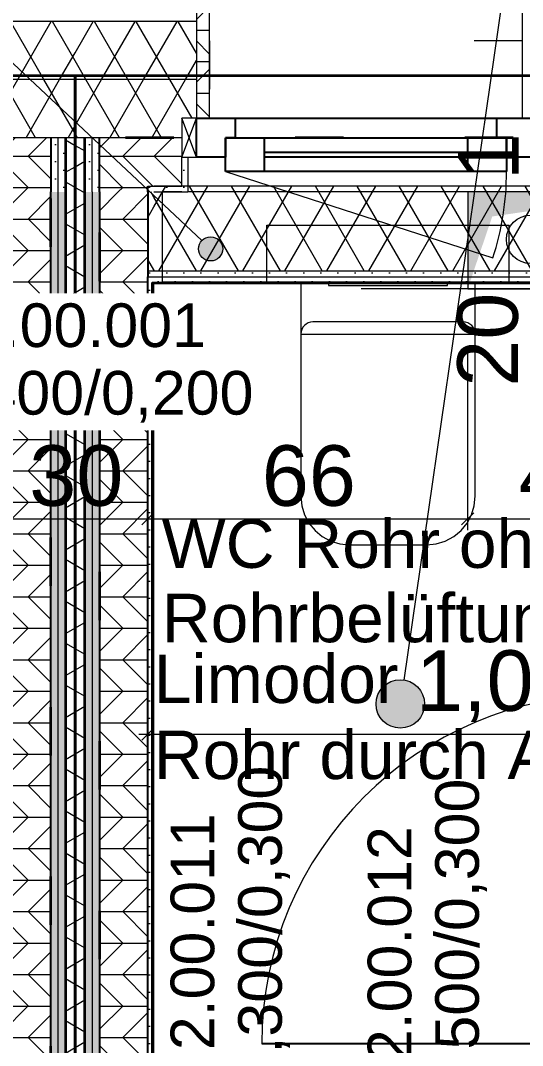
# Model space of a CAD drawing. Extents: x 0 to 42, y 0 to 29.7.
# Drawn here: x 18.706 to 19.742, y 13.761 to 15.877 of the extents above; entities that cross this region are included whole.
import ezdxf
from ezdxf.xclip import XClip

# ---------------------------------------------------------------- set-up
doc = ezdxf.new("R2010")
doc.units = 0
doc.header["$MEASUREMENT"] = 0
doc.header["$XCLIPFRAME"] = 0
for name, pattern in [('Achse', [115, 0, -40, 75, 0]), ('Punktlinie_ eng', [0.0125, 0, -0.0125]), ('Strichlinie_ eng', [0.115, 0.075, -0.04]), ('Wipeout_Contour', [50, 0, -50])]:
    doc.linetypes.add(name, pattern=pattern)
for name, color, linetype in [('0_30 - Räume', 7, 'Continuous'), ('0_40 - Durchbrüche', 7, 'Continuous'), ('0_40 - Hilfslinien', 7, 'Continuous'), ('331 - Tragende Außenwände.Statisch erforderlich', 7, 'Continuous'), ('341 - Tragende Innenwände', 7, 'Continuous'), ('342 - Nichttragende Innenwände', 7, 'Continuous'), ('351 - Deckenkonstruktionen.Decken', 7, 'Continuous'), ('352 - Deckenbeläge.Fußbodenaufbauten', 7, 'Continuous'), ('412 - Sanitärobjekte.WC_ WB_ Dusche_ BW', 7, 'Continuous'), ('5_00 - WP Ausbau - Bemaßung', 7, 'Continuous'), ('5_00 - WP Ausbau - Texte', 7, 'Continuous')]:
    doc.layers.add(name, color=color, linetype=linetype)
doc.styles.add('ERSTELLTER_STIL_1', font='arial.ttf')
pattern_1 = [(60, (26.131676, 15.72738), (-0.0649519, 0.0375), []), (120, (26.131676, 15.72738), (0.0649519, 0.0375), [])]
pattern_2 = [(45, (26.131676, 15.72738), (-0.01767767, 0.01767767), [0, -0.025])]
pattern_3 = [(0, (26.131676, 15.72738), (0, 0.065), []), (45, (26.13168, 15.72738), (-0.13, 0.13), [0.091924, -0.091924]), (45, (26.19668, 15.72738), (-0.13, 0.13), [0.091924, -0.091924]), (45, (26.26168, 15.72738), (-0.13, 0.13), [0.091924, -0.091924]), (45, (26.32668, 15.72738), (-0.13, 0.13), [0.091924, -0.091924]), (315, (26.13168, 15.72738), (0.13, 0.13), [0.091924, -0.091924]), (315, (26.19668, 15.72738), (0.13, 0.13), [0.091924, -0.091924]), (315, (26.26168, 15.72738), (0.13, 0.13), [0.091924, -0.091924]), (315, (26.32668, 15.72738), (0.13, 0.13), [0.091924, -0.091924])]
pattern_4 = [(150, (26.131676, 15.72738), (0.0375, 0.0649519), []), (210, (26.131676, 15.72738), (-0.0375, 0.0649519), [])]

# ---------------------------------------------------------------- blocks, each defined once
blk = doc.blocks.new('Zeichnung_1_1', base_point=(26.1317, 15.7274))
at = {"layer": '0_30 - Räume', "linetype": 'Continuous', "lineweight": 18, "true_color": 0x05000d}
blk.add_hatch(color=178, dxfattribs=at).paths.add_polyline_path([(19.4397, 14.4662), (19.4435, 14.447), (19.4544, 14.4308), (19.4706, 14.42), (19.4897, 14.4162), (19.5089, 14.42), (19.5251, 14.4308), (19.5359, 14.447), (19.5397, 14.4662), (19.5359, 14.4853), (19.5251, 14.5015), (19.5089, 14.5123), (19.4897, 14.5162), (19.4706, 14.5123), (19.4544, 14.5015), (19.4435, 14.4853)])
at = {"layer": '331 - Tragende Außenwände.Statisch erforderlich', "linetype": 'Continuous', "lineweight": 18, "true_color": 0x7e5900}
h = blk.add_hatch(dxfattribs=at)
h.set_pattern_fill('Holz__Sperrholz_2__0001', color=46, style=0, pattern_type=2)
h.set_pattern_definition(pattern_3)
h.paths.add_polyline_path([(19.0691, 15.9444), (19.0691, 15.9174), (19.0691, 15.6754), (19.0961, 15.6754), (19.0961, 15.9444)])
at = {"layer": '331 - Tragende Außenwände.Statisch erforderlich', "linetype": 'Continuous', "lineweight": 18, "true_color": 0x0099e6}
for points in [[(18.8187, 15.8774), (18.5688, 15.8774), (18.5688, 15.8754), (18.8187, 15.8754)], [(18.8187, 15.8774), (18.8187, 15.8754), (19.0691, 15.8754), (19.0691, 15.8774)]]:
    blk.add_hatch(color=142, dxfattribs=at).paths.add_polyline_path(points)
at = {"layer": '331 - Tragende Außenwände.Statisch erforderlich', "linetype": 'Continuous', "lineweight": 18, "true_color": 0x05000d}
h = blk.add_hatch(dxfattribs=at)
h.set_pattern_fill('Dämmung__weich_0001', color=178, style=0, pattern_type=2)
h.set_pattern_definition(pattern_1)
h.paths.add_polyline_path([(18.8187, 15.8754), (18.5688, 15.8754), (18.5688, 15.7554), (18.8187, 15.7554)])
h = blk.add_hatch(dxfattribs=at)
h.set_pattern_fill('Dämmung__weich_0001', color=178, style=0, pattern_type=2)
h.set_pattern_definition(pattern_1)
h.paths.add_polyline_path([(18.8187, 15.8754), (18.8187, 15.7554), (19.0691, 15.7554), (19.0691, 15.8754)])
h = blk.add_hatch(dxfattribs=at)
h.set_pattern_fill('Dämmung__weich_0001', color=178, style=0, pattern_type=2)
h.set_pattern_definition(pattern_1)
h.paths.add_polyline_path([(18.5688, 15.7554), (18.5688, 15.6754), (18.5988, 15.6754), (18.5988, 15.6354), (18.8187, 15.6354), (18.8187, 15.7554)])
h = blk.add_hatch(dxfattribs=at)
h.set_pattern_fill('Dämmung__weich_0001', color=178, style=0, pattern_type=2)
h.set_pattern_definition(pattern_1)
h.paths.add_polyline_path([(18.8187, 15.6354), (19.0391, 15.6354), (19.0391, 15.6754), (19.0691, 15.6754), (19.0691, 15.7554), (18.8187, 15.7554)])
h = blk.add_hatch(dxfattribs=at)
h.set_pattern_fill('Holz__Sperrholz_2__0001', color=178, style=0, pattern_type=2)
h.set_pattern_definition(pattern_3)
h.paths.add_polyline_path([(18.6687, 15.5354), (18.7687, 15.5354), (18.7687, 15.6354), (18.6687, 15.6354)])
h = blk.add_hatch(dxfattribs=at)
h.set_pattern_fill('Holz__Sperrholz_2__0001', color=178, style=0, pattern_type=2)
h.set_pattern_definition(pattern_3)
h.paths.add_polyline_path([(18.8687, 15.5354), (18.9687, 15.5354), (18.9687, 15.6354), (18.8687, 15.6354)])
h = blk.add_hatch(dxfattribs=at)
h.set_pattern_fill('Holz__Sperrholz_2__0001', color=178, style=0, pattern_type=2)
h.set_pattern_definition(pattern_3)
h.paths.add_polyline_path([(18.9687, 15.5354), (19.0391, 15.5354), (19.0391, 15.5954), (19.0391, 15.6354), (18.9687, 15.6354)])
at = {"layer": '331 - Tragende Außenwände.Statisch erforderlich', "linetype": 'Continuous', "lineweight": 18, "true_color": 0x9f9f9f}
h = blk.add_hatch(dxfattribs=at)
h.set_pattern_fill('Gips_0001', color=253, style=0, pattern_type=2)
h.set_pattern_definition(pattern_2)
h.paths.add_polyline_path([(19.0511, 15.5234), (19.0511, 15.5954), (19.0391, 15.5954), (19.0391, 15.5354), (19.0391, 15.5234)])
h = blk.add_hatch(dxfattribs=at)
h.set_pattern_fill('Gips_0001', color=253, style=0, pattern_type=2)
h.set_pattern_definition(pattern_2)
h.paths.add_polyline_path([(18.9687, 15.5234), (18.9812, 15.5234), (18.9812, 15.5354), (18.9687, 15.5354)])
h = blk.add_hatch(dxfattribs=at)
h.set_pattern_fill('Gips_0001', color=253, style=0, pattern_type=2)
h.set_pattern_definition(pattern_2)
h.paths.add_polyline_path([(18.9812, 15.5354), (18.9812, 15.5234), (19.0391, 15.5234), (19.0391, 15.5354)])
at = {"layer": '341 - Tragende Innenwände', "linetype": 'Continuous', "lineweight": 18, "true_color": 0x05000d}
h = blk.add_hatch(dxfattribs=at)
h.set_pattern_fill('Gips_0001', color=178, style=0, pattern_type=2)
h.set_pattern_definition(pattern_2)
h.paths.add_polyline_path([(18.7687, 15.5354), (18.7837, 15.5354), (18.7837, 15.6354), (18.7687, 15.6354)])
h = blk.add_hatch(dxfattribs=at)
h.set_pattern_fill('Gips_0001', color=178, style=0, pattern_type=2)
h.set_pattern_definition(pattern_2)
h.paths.add_polyline_path([(18.7837, 15.5354), (18.7987, 15.5354), (18.7987, 15.6354), (18.7837, 15.6354)])
h = blk.add_hatch(dxfattribs=at)
h.set_pattern_fill('Gips_0001', color=178, style=0, pattern_type=2)
h.set_pattern_definition(pattern_2)
h.paths.add_polyline_path([(18.8387, 15.5354), (18.8537, 15.5354), (18.8537, 15.6354), (18.8387, 15.6354)])
h = blk.add_hatch(dxfattribs=at)
h.set_pattern_fill('Gips_0001', color=178, style=0, pattern_type=2)
h.set_pattern_definition(pattern_2)
h.paths.add_polyline_path([(18.8537, 15.5354), (18.8687, 15.5354), (18.8687, 15.6354), (18.8537, 15.6354)])
h = blk.add_hatch(dxfattribs=at)
h.set_pattern_fill('Holz__Sperrholz_2__0001', color=178, style=0, pattern_type=2)
h.set_pattern_definition(pattern_3)
h.paths.add_polyline_path([(18.6687, 15.5234), (18.7687, 15.5234), (18.7687, 15.5354), (18.6687, 15.5354)])
h = blk.add_hatch(dxfattribs=at)
h.set_pattern_fill('Gips_0001', color=178, style=0, pattern_type=2)
h.set_pattern_definition(pattern_2)
h.paths.add_polyline_path([(18.7687, 15.5234), (18.7837, 15.5234), (18.7837, 15.5354), (18.7687, 15.5354)])
h = blk.add_hatch(dxfattribs=at)
h.set_pattern_fill('Gips_0001', color=178, style=0, pattern_type=2)
h.set_pattern_definition(pattern_2)
h.paths.add_polyline_path([(18.7837, 15.5234), (18.7987, 15.5234), (18.7987, 15.5354), (18.7837, 15.5354)])
h = blk.add_hatch(dxfattribs=at)
h.set_pattern_fill('Gips_0001', color=178, style=0, pattern_type=2)
h.set_pattern_definition(pattern_2)
h.paths.add_polyline_path([(18.8387, 15.5234), (18.8537, 15.5234), (18.8537, 15.5354), (18.8387, 15.5354)])
h = blk.add_hatch(dxfattribs=at)
h.set_pattern_fill('Gips_0001', color=178, style=0, pattern_type=2)
h.set_pattern_definition(pattern_2)
h.paths.add_polyline_path([(18.8537, 15.5234), (18.8687, 15.5234), (18.8687, 15.5354), (18.8537, 15.5354)])
h = blk.add_hatch(dxfattribs=at)
h.set_pattern_fill('Holz__Sperrholz_2__0001', color=178, style=0, pattern_type=2)
h.set_pattern_definition(pattern_3)
h.paths.add_polyline_path([(18.8687, 15.5234), (18.9687, 15.5234), (18.9687, 15.5354), (18.8687, 15.5354)])
h = blk.add_hatch(dxfattribs=at)
h.set_pattern_fill('Holz__Sperrholz_2__0001', color=178, style=0, pattern_type=2)
h.set_pattern_definition(pattern_3)
h.paths.add_polyline_path([(18.7687, 13.0822), (18.7687, 15.5234), (18.6687, 15.5234), (18.6687, 13.0822)])
h = blk.add_hatch(dxfattribs=at)
h.set_pattern_fill('Gips_0001', color=178, style=0, pattern_type=2)
h.set_pattern_definition(pattern_2)
h.paths.add_polyline_path([(18.7837, 8.5855), (18.7837, 15.5234), (18.7687, 15.5234), (18.7687, 8.5855)])
h = blk.add_hatch(dxfattribs=at)
h.set_pattern_fill('Gips_0001', color=178, style=0, pattern_type=2)
h.set_pattern_definition(pattern_2)
h.paths.add_polyline_path([(18.7987, 8.5855), (18.7987, 15.5234), (18.7837, 15.5234), (18.7837, 8.5855)])
h = blk.add_hatch(dxfattribs=at)
h.set_pattern_fill('Gips_0001', color=178, style=0, pattern_type=2)
h.set_pattern_definition(pattern_2)
h.paths.add_polyline_path([(18.8387, 15.5234), (18.8387, 8.5855), (18.8537, 8.5855), (18.8537, 15.5234)])
h = blk.add_hatch(dxfattribs=at)
h.set_pattern_fill('Gips_0001', color=178, style=0, pattern_type=2)
h.set_pattern_definition(pattern_2)
h.paths.add_polyline_path([(18.8537, 15.5234), (18.8537, 8.5855), (18.8687, 8.5855), (18.8687, 15.5234)])
h = blk.add_hatch(dxfattribs=at)
h.set_pattern_fill('Holz__Sperrholz_2__0001', color=178, style=0, pattern_type=2)
h.set_pattern_definition(pattern_3)
h.paths.add_polyline_path([(18.9687, 13.0822), (18.9687, 15.5234), (18.8687, 15.5234), (18.8687, 13.0822)])
at = {"layer": '341 - Tragende Innenwände', "linetype": 'Continuous', "lineweight": 18, "true_color": 0x9f9f9f}
h = blk.add_hatch(dxfattribs=at)
h.set_pattern_fill('Gips_0001', color=253, style=0, pattern_type=2)
h.set_pattern_definition(pattern_2)
h.paths.add_polyline_path([(18.9812, 15.3349), (18.9812, 15.3479), (18.9687, 15.3479), (18.9687, 15.3349)])
h = blk.add_hatch(dxfattribs=at)
h.set_pattern_fill('Gips_0001', color=253, style=0, pattern_type=2)
h.set_pattern_definition(pattern_2)
h.paths.add_polyline_path([(18.9812, 13.0947), (18.9812, 15.3349), (18.9687, 15.3349), (18.9687, 13.0947)])
at = {"layer": '342 - Nichttragende Innenwände', "linetype": 'Continuous', "lineweight": 18, "true_color": 0xcdcd00}
h = blk.add_hatch(dxfattribs=at)
h.set_pattern_fill('Dämmung__weich_0001', color=52, style=0, pattern_type=2)
h.set_pattern_definition(pattern_4)
h.paths.add_polyline_path([(18.7987, 15.5354), (18.8187, 15.5354), (18.8187, 15.6354), (18.7987, 15.6354)])
h = blk.add_hatch(dxfattribs=at)
h.set_pattern_fill('Dämmung__weich_0001', color=52, style=0, pattern_type=2)
h.set_pattern_definition(pattern_4)
h.paths.add_polyline_path([(18.8387, 15.6354), (18.8187, 15.6354), (18.8187, 15.5354), (18.8387, 15.5354)])
h = blk.add_hatch(dxfattribs=at)
h.set_pattern_fill('Dämmung__weich_0001', color=52, style=0, pattern_type=2)
h.set_pattern_definition(pattern_4)
h.paths.add_polyline_path([(18.7987, 15.5234), (18.8187, 15.5234), (18.8187, 15.5354), (18.7987, 15.5354)])
h = blk.add_hatch(dxfattribs=at)
h.set_pattern_fill('Dämmung__weich_0001', color=52, style=0, pattern_type=2)
h.set_pattern_definition(pattern_4)
h.paths.add_polyline_path([(18.8387, 15.5354), (18.8187, 15.5354), (18.8187, 15.5234), (18.8387, 15.5234)])
at = {"layer": '342 - Nichttragende Innenwände', "linetype": 'Continuous', "lineweight": 0, "true_color": 0xffffff}
h = blk.add_hatch(dxfattribs=at)
h.set_pattern_fill('Dämmung__weich_0001', style=0, pattern_type=2)
h.set_pattern_definition(pattern_1)
h.paths.add_polyline_path([(18.9812, 15.3604), (19.8448, 15.3604), (19.8448, 15.5354), (18.9812, 15.5354)])
at = {"layer": '342 - Nichttragende Innenwände', "linetype": 'Continuous', "lineweight": 18, "true_color": 0xcdcd00}
h = blk.add_hatch(dxfattribs=at)
h.set_pattern_fill('Dämmung__weich_0001', color=52, style=0, pattern_type=2)
h.set_pattern_definition(pattern_4)
h.paths.add_polyline_path([(18.8387, 8.5855), (18.8387, 15.5234), (18.7987, 15.5234), (18.7987, 8.5855)])
at = {"layer": '342 - Nichttragende Innenwände', "linetype": 'Continuous', "lineweight": 0, "true_color": 0xffffff}
h = blk.add_hatch(dxfattribs=at)
h.set_pattern_fill('Dämmung__weich_0001', style=0, pattern_type=2)
h.set_pattern_definition(pattern_1)
h.paths.add_polyline_path([(18.9812, 15.3604), (18.9812, 15.5234), (18.9687, 15.5234), (18.9687, 15.3604)])
h = blk.add_hatch(dxfattribs=at)
h.set_pattern_fill('Gips_0001', style=0, pattern_type=2)
h.set_pattern_definition(pattern_2)
h.paths.add_polyline_path([(18.9812, 15.3479), (18.9812, 15.3604), (18.9687, 15.3604), (18.9687, 15.3479)])
h = blk.add_hatch(dxfattribs=at)
h.set_pattern_fill('Gips_0001', style=0, pattern_type=2)
h.set_pattern_definition(pattern_2)
h.paths.add_polyline_path([(18.9812, 15.3479), (19.8448, 15.3479), (19.8448, 15.3604), (18.9812, 15.3604)])
h = blk.add_hatch(dxfattribs=at)
h.set_pattern_fill('Gips_0001', style=0, pattern_type=2)
h.set_pattern_definition(pattern_2)
h.paths.add_polyline_path([(18.9812, 15.3349), (19.8448, 15.3349), (19.8448, 15.3479), (18.9812, 15.3479)])
at = {"layer": '351 - Deckenkonstruktionen.Decken', "linetype": 'Continuous', "lineweight": 0, "true_color": 0x020006}
blk.add_hatch(color=178, dxfattribs=at).paths.add_polyline_path([(19.6288, 15.5234), (19.6288, 15.3234), (19.6795, 15.4727), (20.0288, 15.5234)])
at = {"layer": '5_00 - WP Ausbau - Texte', "linetype": 'Continuous', "lineweight": 18, "true_color": 0x05000d}
blk.add_hatch(color=178, dxfattribs=at).paths.add_polyline_path([(19.0732, 15.4058), (19.0751, 15.3963), (19.0806, 15.3882), (19.0887, 15.3827), (19.0982, 15.3808), (19.1078, 15.3827), (19.1159, 15.3882), (19.1213, 15.3963), (19.1232, 15.4058), (19.1213, 15.4154), (19.1159, 15.4235), (19.1078, 15.4289), (19.0982, 15.4308), (19.0887, 15.4289), (19.0806, 15.4235), (19.0751, 15.4154)])
at = {"layer": '0_30 - Räume', "color": 178, "linetype": 'Continuous', "lineweight": 18, "ltscale": 20, "true_color": 0x05000d}
blk.add_line((19.7231, 16.0798), (19.4969, 14.5156), dxfattribs=at)
blk.add_circle((19.4897, 14.4662), 0.05, dxfattribs=at)
at = {"layer": '0_40 - Hilfslinien', "color": 92, "linetype": 'Continuous', "lineweight": 18, "ltscale": 20, "true_color": 0x00cd00}
blk.add_circle((19.7588, 15.4255), 0.05, dxfattribs=at)
at = {"layer": '331 - Tragende Außenwände.Statisch erforderlich', "color": 178, "linetype": 'Continuous', "lineweight": 18, "ltscale": 20, "true_color": 0x05000d}
for p, q in [((19.0961, 15.6754), (19.0961, 15.9444)), ((19.0961, 15.6754), (19.0961, 15.9444)), ((19.7419, 15.6754), (19.7419, 15.9444)), ((19.7419, 15.6754), (19.7419, 15.9444)), ((19.0691, 15.9174), (19.0691, 15.6754)), ((18.8187, 15.8754), (18.5688, 15.8754)), ((19.0691, 15.8754), (18.8187, 15.8754)), ((18.8187, 15.7554), (18.5688, 15.7554)), ((19.0691, 15.7554), (18.8187, 15.7554)), ((19.0691, 15.5954), (19.0391, 15.6754)), ((19.0391, 15.5954), (19.0691, 15.6754)), ((18.7687, 15.6354), (18.6687, 15.6354)), ((18.7837, 15.6354), (18.7687, 15.6354)), ((18.7837, 15.6354), (18.7687, 15.6354)), ((18.7987, 15.6354), (18.7837, 15.6354)), ((18.7987, 15.6354), (18.7837, 15.6354)), ((18.7837, 15.5354), (18.7837, 15.6354)), ((18.8187, 15.6354), (18.7987, 15.6354)), ((18.7987, 15.5354), (18.7987, 15.6354)), ((18.8187, 15.6354), (18.7987, 15.6354)), ((18.7987, 15.5354), (18.7987, 15.6354)), ((18.8387, 15.6354), (18.8187, 15.6354)), ((18.8387, 15.6354), (18.8187, 15.6354)), ((18.8387, 15.6354), (18.8387, 15.5354)), ((18.8537, 15.6354), (18.8387, 15.6354)), ((18.8387, 15.6354), (18.8387, 15.5354)), ((18.8537, 15.6354), (18.8387, 15.6354)), ((18.8687, 15.6354), (18.8537, 15.6354)), ((18.8687, 15.6354), (18.8537, 15.6354)), ((18.8537, 15.5354), (18.8537, 15.6354)), ((18.9687, 15.6354), (18.8687, 15.6354)), ((19.0391, 15.6354), (18.9687, 15.6354)), ((19.0391, 15.5354), (19.0391, 15.5954)), ((19.0511, 15.5954), (19.0511, 15.5234)), ((19.0511, 15.5954), (19.0511, 15.5234)), ((19.1291, 15.5654), (19.6809, 15.3873)), ((18.7837, 15.5234), (18.7837, 15.5354)), ((18.7987, 15.5234), (18.7987, 15.5354)), ((18.7987, 15.5234), (18.7987, 15.5354)), ((18.8387, 15.5354), (18.8387, 15.5234)), ((18.8387, 15.5354), (18.8387, 15.5234)), ((18.8537, 15.5234), (18.8537, 15.5354)), ((18.9687, 15.5354), (19.0391, 15.5354)), ((19.0391, 15.5234), (18.9991, 15.5234)), ((18.9991, 15.3374), (18.9991, 15.5234)), ((19.0391, 15.5234), (18.9991, 15.5234)), ((19.0391, 15.5234), (19.0511, 15.5234)), ((19.0391, 15.5234), (19.0511, 15.5234)), ((19.8389, 15.3374), (18.9991, 15.3374))]:
    blk.add_line(p, q, dxfattribs=at)
at = {"layer": '331 - Tragende Außenwände.Statisch erforderlich', "color": 178, "linetype": 'Achse', "lineweight": 18, "ltscale": 20, "true_color": 0x05000d}
for p, q in [((19.7419, 15.8354), (19.0961, 15.8354)), ((19.0961, 15.8354), (19.0961, 15.6754)), ((19.7419, 15.6754), (19.7419, 15.8354))]:
    blk.add_line(p, q, dxfattribs=at)
at = {"layer": '331 - Tragende Außenwände.Statisch erforderlich', "color": 178, "linetype": 'Continuous', "lineweight": 25, "ltscale": 20, "true_color": 0x05000d}
for p, q in [((19.0691, 15.6754), (19.1491, 15.6754)), ((19.0691, 15.5954), (19.0691, 15.6754)), ((19.1491, 15.6754), (19.6889, 15.6754)), ((19.1491, 15.6754), (19.1491, 15.6354)), ((19.6889, 15.6354), (19.6889, 15.6754)), ((19.6889, 15.6754), (19.7689, 15.6754)), ((18.7687, 15.6354), (18.7687, 15.5354)), ((18.7687, 15.6354), (18.7687, 15.5354)), ((18.8687, 15.5354), (18.8687, 15.6354)), ((18.8687, 15.5354), (18.8687, 15.6354)), ((19.1491, 15.6354), (19.1291, 15.6354)), ((19.1291, 15.6354), (19.1291, 15.5954)), ((19.1291, 15.5654), (19.1291, 15.6354)), ((19.1291, 15.6354), (19.2091, 15.6354)), ((19.2091, 15.6354), (19.6289, 15.6354)), ((19.2091, 15.6354), (19.2091, 15.5654)), ((19.6289, 15.5654), (19.6289, 15.6354)), ((19.6289, 15.6354), (19.7089, 15.6354)), ((19.7089, 15.6354), (19.6889, 15.6354)), ((19.7089, 15.5954), (19.7089, 15.6354)), ((19.7089, 15.6354), (19.7089, 15.5654)), ((19.2091, 15.6054), (19.6289, 15.6054)), ((19.1291, 15.5954), (19.0691, 15.5954)), ((19.6289, 15.5954), (19.2091, 15.5954)), ((19.7689, 15.5954), (19.7089, 15.5954)), ((19.2091, 15.5654), (19.1291, 15.5654)), ((19.6289, 15.5654), (19.2091, 15.5654)), ((19.7089, 15.5654), (19.6289, 15.5654)), ((18.7687, 15.5354), (18.7687, 15.5234)), ((18.8687, 15.5234), (18.8687, 15.5354)), ((18.9687, 15.5234), (18.9687, 15.5354)), ((18.9687, 15.5234), (18.9687, 15.5354))]:
    blk.add_line(p, q, dxfattribs=at)
at = {"layer": '331 - Tragende Außenwände.Statisch erforderlich', "color": 178, "linetype": 'Continuous', "lineweight": 35, "ltscale": 20, "true_color": 0x05000d}
for p, q in [((18.7987, 15.6354), (18.7987, 15.5354)), ((18.7987, 15.6354), (18.7987, 15.5354)), ((18.8387, 15.5354), (18.8387, 15.6354)), ((18.8387, 15.5354), (18.8387, 15.6354)), ((18.7987, 15.5354), (18.7987, 15.5234)), ((18.7987, 15.5354), (18.7987, 15.5234)), ((18.8387, 15.5234), (18.8387, 15.5354)), ((18.8387, 15.5234), (18.8387, 15.5354))]:
    blk.add_line(p, q, dxfattribs=at)
at = {"layer": '331 - Tragende Außenwände.Statisch erforderlich', "color": 178, "linetype": 'Strichlinie_ eng', "lineweight": 18, "ltscale": 20, "true_color": 0x05000d}
blk.add_line((19.7869, 15.5234), (19.0511, 15.5234), dxfattribs=at)
at = {"layer": '331 - Tragende Außenwände.Statisch erforderlich', "color": 178, "linetype": 'Continuous', "lineweight": 18, "ltscale": 20, "true_color": 0x05000d, "flags": 128}
blk.add_lwpolyline([(19.0691, 15.6754), (19.0391, 15.6754), (19.0391, 15.5954), (19.0691, 15.5954)], close=True, dxfattribs=at)
blk.add_lwpolyline([(18.9812, 15.5234), (19.0391, 15.5234)], dxfattribs=at)
at = {"layer": '331 - Tragende Außenwände.Statisch erforderlich', "color": 178, "linetype": 'Continuous', "lineweight": 18, "ltscale": 20, "true_color": 0x05000d}
blk.add_arc((19.1291, 15.5654), 0.5799, 342.1152, 0, dxfattribs=at)
at = {"layer": '341 - Tragende Innenwände', "color": 178, "linetype": 'Continuous', "lineweight": 25, "ltscale": 20, "true_color": 0x05000d}
for p, q in [((18.7687, 13.0822), (18.7687, 15.5234)), ((18.8687, 15.5234), (18.8687, 13.0822)), ((18.9687, 15.5234), (18.9687, 15.3604)), ((18.9687, 15.5234), (18.9687, 15.3604)), ((18.9687, 15.3604), (18.9687, 15.3479)), ((18.9687, 15.3604), (18.9687, 15.3479)), ((18.9687, 13.0822), (18.9687, 15.3479))]:
    blk.add_line(p, q, dxfattribs=at)
at = {"layer": '341 - Tragende Innenwände', "color": 178, "linetype": 'Continuous', "lineweight": 18, "ltscale": 20, "true_color": 0x05000d}
for p, q in [((18.7837, 8.5855), (18.7837, 15.5234)), ((18.8537, 15.5234), (18.8537, 8.5855)), ((18.9687, 15.3604), (18.9812, 15.3604)), ((18.9687, 15.3479), (18.9812, 15.3479)), ((18.9687, 15.3479), (18.9812, 15.3479))]:
    blk.add_line(p, q, dxfattribs=at)
at = {"layer": '341 - Tragende Innenwände', "color": 178, "linetype": 'Continuous', "lineweight": 18, "ltscale": 20, "true_color": 0x05000d, "flags": 128}
for points in [[(18.7987, 8.5855), (18.7987, 15.5234)], [(18.8387, 15.5234), (18.8387, 8.5855)], [(18.9812, 13.0947), (18.9812, 15.3349)]]:
    blk.add_lwpolyline(points, dxfattribs=at)
at = {"layer": '342 - Nichttragende Innenwände', "color": 178, "linetype": 'Continuous', "lineweight": 18, "ltscale": 20, "true_color": 0x05000d}
for p, q in [((18.9812, 15.3604), (19.8448, 15.3604)), ((18.9812, 15.3479), (19.8448, 15.3479))]:
    blk.add_line(p, q, dxfattribs=at)
at = {"layer": '342 - Nichttragende Innenwände', "color": 178, "linetype": 'Continuous', "lineweight": 25, "ltscale": 20, "true_color": 0x05000d}
blk.add_line((19.9238, 13.7647), (19.2038, 13.7647), dxfattribs=at)
at = {"layer": '342 - Nichttragende Innenwände', "color": 178, "linetype": 'Continuous', "lineweight": 18, "ltscale": 20, "true_color": 0x05000d, "flags": 128}
for points in [[(19.8448, 15.5354), (18.9812, 15.5354)], [(18.9812, 15.3349), (19.8448, 15.3349)]]:
    blk.add_lwpolyline(points, dxfattribs=at)
at = {"layer": '342 - Nichttragende Innenwände', "color": 178, "linetype": 'Continuous', "lineweight": 35, "ltscale": 20, "true_color": 0x05000d, "flags": 128}
for points in [[(18.7987, 15.5234), (18.7987, 8.5855)], [(18.8387, 8.5855), (18.8387, 15.5234)]]:
    blk.add_lwpolyline(points, dxfattribs=at)
at = {"layer": '342 - Nichttragende Innenwände', "color": 178, "linetype": 'Continuous', "lineweight": 18, "ltscale": 20, "true_color": 0x05000d}
blk.add_arc((19.9238, 13.7647), 0.72, 90, 180, dxfattribs=at)
at = {"layer": '351 - Deckenkonstruktionen.Decken', "color": 178, "linetype": 'Continuous', "lineweight": 35, "ltscale": 20, "true_color": 0x05000d, "flags": 128}
for points in [[(11.4778, 8.4285), (18.8187, 8.4285), (18.8187, 15.7634), (17.6087, 15.7634), (16.6913, 15.7634), (13.3934, 15.7634), (11.4778, 15.7634)], [(18.8187, 15.7634), (18.8187, 8.4285), (26.1597, 8.4285), (26.1597, 15.7634), (24.2441, 15.7634), (20.9388, 15.7634), (20.0288, 15.7634)]]:
    blk.add_lwpolyline(points, close=True, dxfattribs=at)
at = {"layer": '351 - Deckenkonstruktionen.Decken', "color": 178, "linetype": 'Punktlinie_ eng', "lineweight": 35, "ltscale": 20, "true_color": 0x05000d, "flags": 128}
for points in [[(14.1287, 15.6354), (11.5978, 15.6354), (11.5978, 8.4735), (18.7687, 8.4735), (18.7687, 15.6354), (17.6834, 15.6354)], [(18.8687, 8.4735), (26.0397, 8.4735), (26.0397, 15.6354), (23.5087, 15.6354), (19.9541, 15.6354), (18.8687, 15.6354)]]:
    blk.add_lwpolyline(points, close=True, dxfattribs=at)
at = {"layer": '351 - Deckenkonstruktionen.Decken', "color": 178, "linetype": 'Continuous', "lineweight": 18, "ltscale": 20, "true_color": 0x05000d, "flags": 128}
for points in [[(20.0288, 15.5234), (19.6288, 15.5234)], [(19.6288, 15.5234), (19.6288, 15.3234)], [(19.6288, 15.3234), (20.0288, 15.3234)]]:
    blk.add_lwpolyline(points, dxfattribs=at)
at = {"layer": '352 - Deckenbeläge.Fußbodenaufbauten', "color": 178, "linetype": 'Continuous', "lineweight": 35, "ltscale": 20, "true_color": 0x05000d, "flags": 128}
blk.add_lwpolyline([(18.9775, 13.0947), (19.9388, 13.0947), (19.9388, 15.3349), (18.9775, 15.3349)], close=True, dxfattribs=at)
at = {"layer": '412 - Sanitärobjekte.WC_ WB_ Dusche_ BW', "color": 9, "linetype": 'Continuous', "lineweight": 18, "ltscale": 20}
for p, q in [((19.2144, 15.4549), (19.7144, 15.4549)), ((19.2144, 15.3349), (19.2144, 15.4549)), ((19.7144, 15.3349), (19.7144, 15.4549)), ((19.2144, 15.3349), (19.7144, 15.3349)), ((19.4644, 15.2549), (19.3094, 15.2549)), ((19.6194, 15.2549), (19.4644, 15.2549)), ((19.2844, 15.2299), (19.6444, 15.2299))]:
    blk.add_line(p, q, dxfattribs=at)
at = {"layer": '412 - Sanitärobjekte.WC_ WB_ Dusche_ BW', "color": 9, "linetype": 'Continuous', "lineweight": 18, "ltscale": 20, "flags": 128}
for points in [[(19.5444, 14.7949), (19.5639, 14.7968), (19.5826, 14.8025), (19.5999, 14.8117), (19.6151, 14.8242), (19.6275, 14.8393), (19.6368, 14.8566), (19.6425, 14.8754), (19.6444, 14.8949), (19.6444, 15.3349), (19.2844, 15.3349), (19.2844, 14.8949), (19.2863, 14.8754), (19.292, 14.8566), (19.3012, 14.8393), (19.3137, 14.8242), (19.3288, 14.8117), (19.3461, 14.8025), (19.3649, 14.7968), (19.3844, 14.7949)], [(19.5874, 15.3349), (19.3414, 15.3349), (19.3414, 15.3299), (19.5874, 15.3299)]]:
    blk.add_lwpolyline(points, close=True, dxfattribs=at)
at = {"layer": '412 - Sanitärobjekte.WC_ WB_ Dusche_ BW', "color": 9, "linetype": 'Continuous', "lineweight": 18, "ltscale": 20}
for centre, start, end in [((19.3094, 15.2299), 90, 180), ((19.6194, 15.2299), 0, 90)]:
    blk.add_arc(centre, 0.025, start, end, dxfattribs=at)
at = {"layer": '5_00 - WP Ausbau - Bemaßung', "color": 178, "linetype": 'Continuous', "lineweight": 18, "ltscale": 20, "true_color": 0x05000d}
for p, q in [((19.7826, 15.5354), (19.4091, 15.5354)), ((19.7826, 15.5234), (19.4091, 15.5234)), ((19.7826, 15.3234), (19.4091, 15.3234)), ((19.6288, 14.825), (19.6288, 15.1985)), ((18.9812, 14.861), (18.9562, 14.836)), ((18.9687, 14.4985), (18.9687, 14.8719)), ((19.6413, 14.861), (19.6163, 14.836)), ((18.6687, 14.8485), (18.9687, 14.8485)), ((18.9687, 14.8485), (19.6288, 14.8485)), ((19.6288, 14.8485), (20.0288, 14.8485)), ((18.9812, 14.4162), (18.9562, 14.3912)), ((18.9687, 14.0537), (18.9687, 14.4272)), ((18.95, 14.4037), (18.9687, 14.4037)), ((18.9687, 14.4037), (20.0288, 14.4037))]:
    blk.add_line(p, q, dxfattribs=at)
at = {"layer": '5_00 - WP Ausbau - Texte', "color": 178, "linetype": 'Continuous', "lineweight": 18, "ltscale": 20, "true_color": 0x05000d}
blk.add_line((19.08, 15.4229), (18.3117, 16.1442), dxfattribs=at)
blk.add_circle((19.0982, 15.4058), 0.025, dxfattribs=at)
at = {"layer": '0_40 - Durchbrüche', "color": 178, "linetype": 'Continuous', "lineweight": 18, "true_color": 0x05000d, "char_height": 0.09, "attachment_point": 1, "rotation": 90, "line_spacing_factor": 0.930054, "style": 'ERSTELLTER_STIL_1'}
for s, insert in [('\\A1;{\\pql;\\fArial|b0|i0|c0|p38;BD_H2.00.011\\P\\pql;\\fArial|b0|i0|c0|p38;B/L: \\fArial|b0|i0|c0|p38;0,300\\fArial|b0|i0|c0|p38;/\\fArial|b0|i0|c0|p38;0,300}', (19.0157, 13.4159)), ('\\A1;{\\pql;\\fArial|b0|i0|c0|p38;BD_H2.00.012\\P\\pql;\\fArial|b0|i0|c0|p38;B/L: \\fArial|b0|i0|c0|p38;0,500\\fArial|b0|i0|c0|p38;/\\fArial|b0|i0|c0|p38;0,300}', (19.4224, 13.3892))]:
    blk.add_mtext(s, dxfattribs=dict(at, insert=insert))
at = {"layer": '5_00 - WP Ausbau - Bemaßung', "color": 178, "linetype": 'Continuous', "lineweight": 18, "true_color": 0x05000d, "char_height": 0.125, "attachment_point": 7, "rotation": 90, "style": 'ERSTELLTER_STIL_1'}
for s, insert, width in [('\\A1;{\\pql;\\fArial|b0|i0|c0|p38;1}', (19.7341, 15.5479), 0.094857), ('\\A1;{\\pql;\\fArial|b0|i0|c0|p38;20}', (19.7341, 15.1212), 0.189715)]:
    blk.add_mtext(s, dxfattribs=dict(at, insert=insert, width=width))
at = {"layer": '5_00 - WP Ausbau - Bemaßung', "color": 178, "linetype": 'Continuous', "lineweight": 18, "true_color": 0x05000d, "char_height": 0.125, "attachment_point": 7, "style": 'ERSTELLTER_STIL_1'}
for s, insert, width in [('\\A1;{\\pql;\\fArial|b0|i0|c0|p38;30}', (18.7239, 14.8735), 0.189715), ('\\A1;{\\pql;\\fArial|b0|i0|c0|p38;66}', (19.2039, 14.8735), 0.189715), ('\\A1;{\\pql;\\fArial|b0|i0|c0|p38;40}', (19.734, 14.8735), 0.189715), ('\\A1;{\\pql;\\fArial|b0|i0|c0|p38;1,06}', (19.5222, 14.4287), 0.332572)]:
    blk.add_mtext(s, dxfattribs=dict(at, insert=insert, width=width))
at = {"layer": '5_00 - WP Ausbau - Texte', "color": 44, "linetype": 'Continuous', "lineweight": 18, "true_color": 0xa87300, "insert": (18.9975, 14.8472), "char_height": 0.1, "width": 1.121137, "attachment_point": 1, "line_spacing_factor": 0.921299, "style": 'ERSTELLTER_STIL_1'}
blk.add_mtext('\\A1;{\\pql;\\fArial|b0|i0|c0|p38;WC Rohr ohne Rohrbelüftung}', dxfattribs=at)
at = {"layer": '5_00 - WP Ausbau - Texte', "color": 92, "linetype": 'Continuous', "lineweight": 18, "true_color": 0x00cd00, "insert": (18.9812, 14.5682), "char_height": 0.1, "attachment_point": 1, "line_spacing_factor": 0.942728, "style": 'ERSTELLTER_STIL_1'}
blk.add_mtext('\\A1;{\\pql;\\fArial|b0|i0|c0|p38;Limodor \\P\\pql;\\fArial|b0|i0|c0|p38;R\\fArial|b0|i0|c0|p38;ohr durch AW}', dxfattribs=at)
at = {"color": 254, "linetype": 'Wipeout_Contour', "lineweight": 0, "ltscale": 96.378471}
blk.add_wipeout([(18.264, 15.031), (19.1684, 15.031), (19.1684, 15.3138), (18.264, 15.3138)], dxfattribs=at).dxf.layer = '0_40 - Durchbrüche'
at = {"layer": '0_40 - Durchbrüche', "color": 178, "linetype": 'Continuous', "lineweight": 18, "true_color": 0x05000d, "insert": (18.264, 15.2932), "char_height": 0.09, "attachment_point": 1, "line_spacing_factor": 0.930054, "style": 'ERSTELLTER_STIL_1'}
blk.add_mtext('\\A1;{\\pql;\\fArial|b0|i0|c0|p38;BD_H2.00.001\\P\\pql;\\fArial|b0|i0|c0|p38;B/L: \\fArial|b0|i0|c0|p38;0,400\\fArial|b0|i0|c0|p38;/\\fArial|b0|i0|c0|p38;0,200}', dxfattribs=at)

msp = doc.modelspace()

# ---------------------------------------------------------------- block references
at = {"color": 178, "linetype": 'Continuous', "lineweight": 25, "ltscale": 20, "true_color": 0x05000d}
ref = msp.add_blockref('Zeichnung_1_1', (26.1317, 15.7274), dxfattribs=at)
XClip(ref).set_block_clipping_path([(4.1980274282, 3.0257570699), (31.7992466844, 24.1343286538)])

doc.saveas('drawing.dxf')
